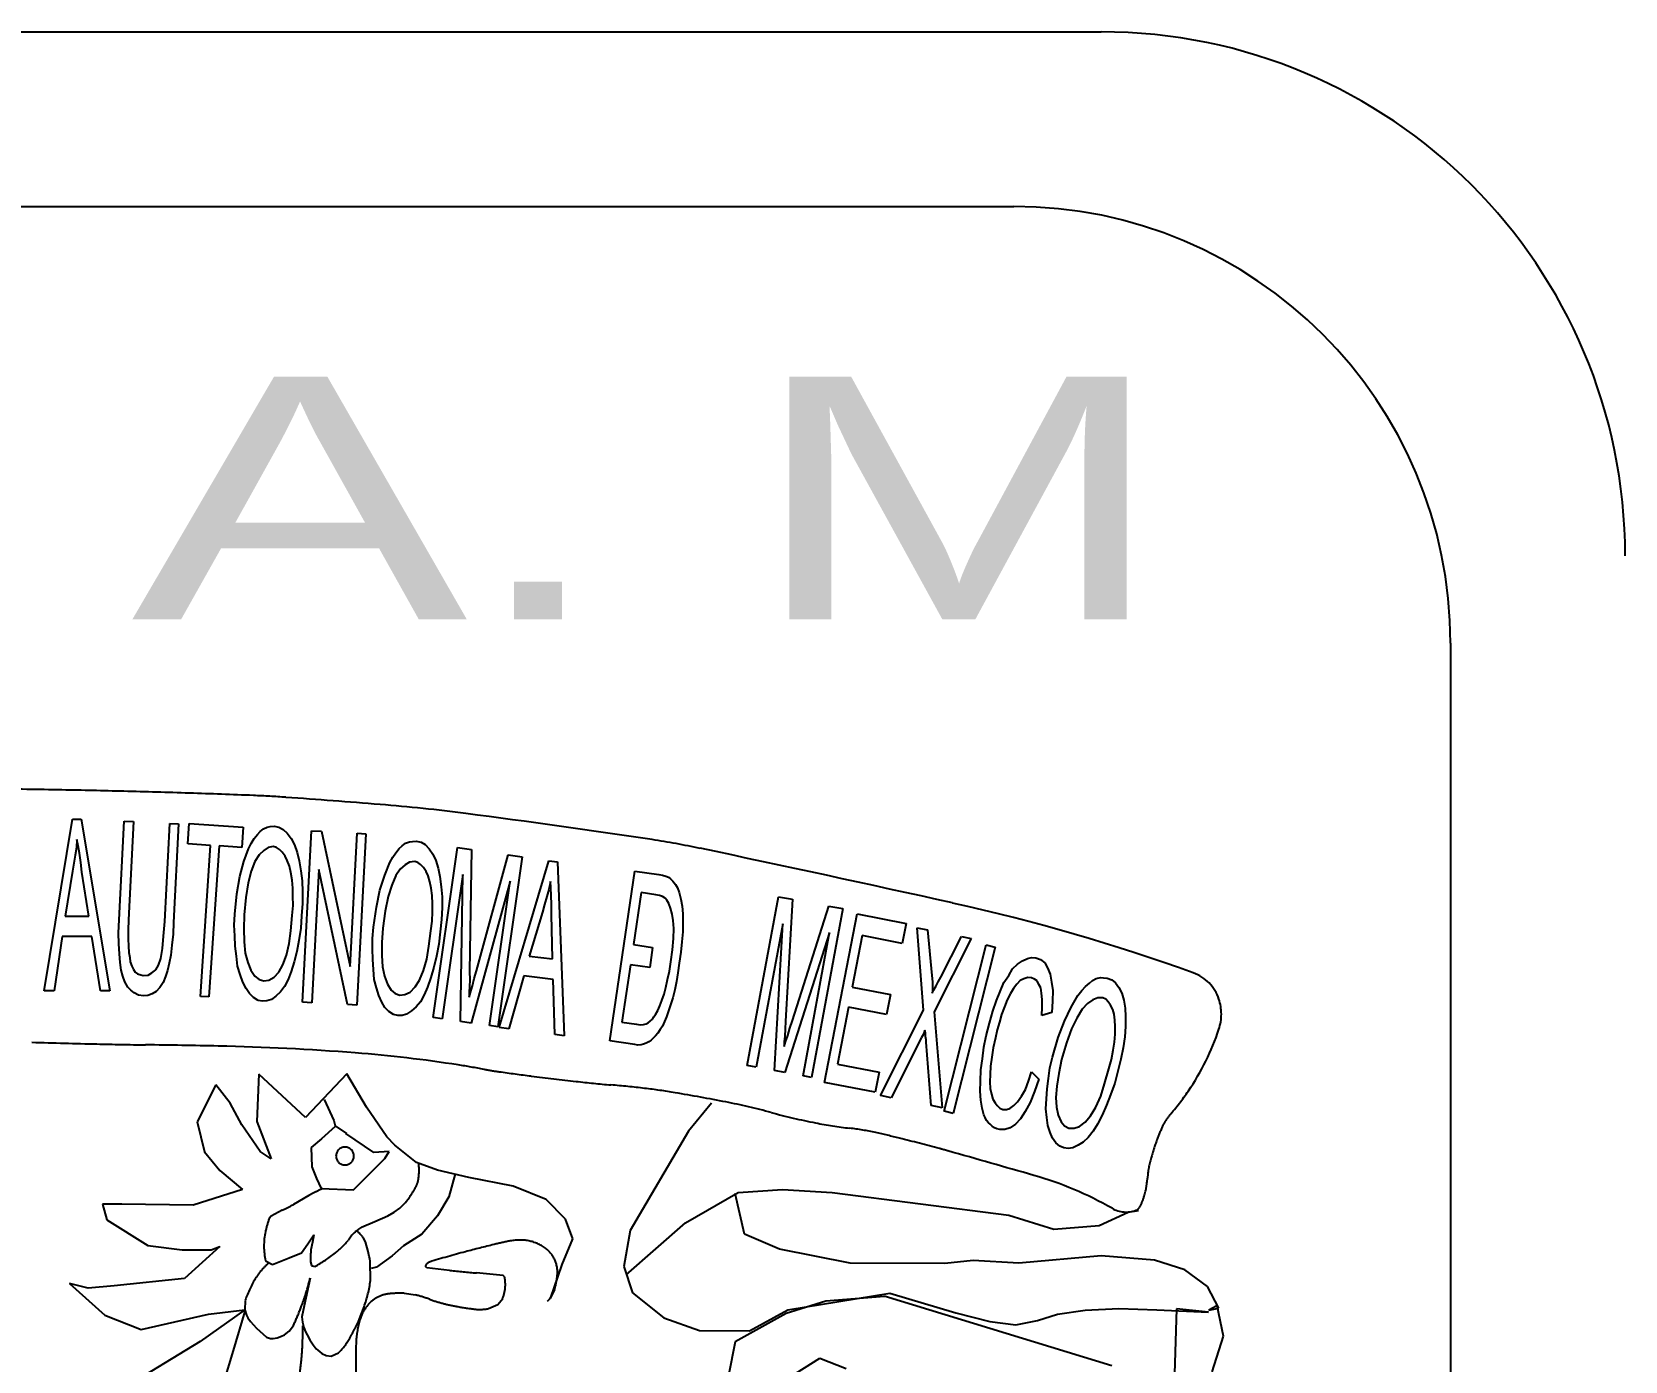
# Model space of a CAD drawing. Header units: millimetres. Extents: x -90 to 45, y 1085 to 1175.
# Drawn here: x 28.242 to 31.46, y 1157.523 to 1160.209 of the extents above; entities that cross this region are included whole.
import ezdxf
from ezdxf.enums import TextEntityAlignment as Align

# ---------------------------------------------------------------- set-up
doc = ezdxf.new("R2010")
doc.units = ezdxf.units.MM
doc.linetypes.add('ACAD_ISO04W100', pattern=[30, 24, -3, 0, -3])
doc.layers.add('CUADRO DE DATOS', color=254, linetype='Continuous')
doc.layers.add('Eje', color=30, linetype='ACAD_ISO04W100')
doc.styles.get("Standard").update_dxf_attribs({"font": 'STENCIL.TTF', "height": 0.1})

msp = doc.modelspace()

# ---------------------------------------------------------------- linework, layer by layer
at = {"layer": 'CUADRO DE DATOS'}
for p, q in [((25.7973, 1160.2088), (30.4015, 1160.2088)), ((25.9737, 1159.8559), (30.225, 1159.8559)), ((31.1071, 1158.9739), (31.1071, 1153.4709))]:
    msp.add_line(p, q, dxfattribs=at)
for centre, radius in [((30.4015, 1159.1503), 1.0585), ((30.225, 1158.9739), 0.8821)]:
    msp.add_arc(centre, radius, 0, 90, dxfattribs=at)
at = {"layer": 'Eje', "linetype": 'Continuous'}
for p, q in [((28.2667, 1158.271), (28.3241, 1158.6179)), ((28.3241, 1158.6179), (28.3416, 1158.6179)), ((28.3416, 1158.6179), (28.399, 1158.271)), ((28.4183, 1158.4145), (28.428, 1158.6139)), ((28.428, 1158.6139), (28.4467, 1158.613)), ((28.4467, 1158.613), (28.437, 1158.4148)), ((28.5106, 1158.4113), (28.5202, 1158.6094)), ((28.5202, 1158.6094), (28.5376, 1158.6086)), ((28.5376, 1158.6086), (28.528, 1158.4092)), ((28.5565, 1158.5682), (28.5592, 1158.6092)), ((28.5592, 1158.6092), (28.6688, 1158.6019)), ((28.6688, 1158.6019), (28.666, 1158.5608)), ((28.6973, 1158.5871), (28.7027, 1158.593)), ((28.7027, 1158.593), (28.7093, 1158.5988)), ((28.7093, 1158.5988), (28.717, 1158.602)), ((28.717, 1158.602), (28.7233, 1158.6029)), ((28.7233, 1158.6029), (28.7309, 1158.6036)), ((28.7309, 1158.6036), (28.7408, 1158.6017)), ((28.7408, 1158.6017), (28.7492, 1158.5974)), ((28.7492, 1158.5974), (28.7575, 1158.5894)), ((28.7575, 1158.5894), (28.7655, 1158.5788)), ((28.7883, 1158.2481), (28.8068, 1158.5945)), ((28.8068, 1158.5945), (28.8267, 1158.5935)), ((28.8267, 1158.5935), (28.8846, 1158.3205)), ((28.8846, 1158.3205), (28.899, 1158.5896)), ((28.9164, 1158.5887), (28.8979, 1158.2423)), ((28.899, 1158.5896), (28.9164, 1158.5887)), ((28.3316, 1158.5605), (28.3291, 1158.5455)), ((28.3328, 1158.5767), (28.3316, 1158.5605)), ((28.3353, 1158.5643), (28.3328, 1158.5767)), ((28.3378, 1158.5493), (28.3353, 1158.5643)), ((28.6025, 1158.5651), (28.5565, 1158.5682)), ((28.5821, 1158.26), (28.6025, 1158.5651)), ((28.62, 1158.5639), (28.5995, 1158.2589)), ((28.666, 1158.5608), (28.62, 1158.5639)), ((28.6699, 1158.5326), (28.6791, 1158.5582)), ((28.6791, 1158.5582), (28.6848, 1158.5691)), ((28.6848, 1158.5691), (28.6905, 1158.5788)), ((28.6905, 1158.5788), (28.6973, 1158.5871)), ((28.7193, 1158.5606), (28.7102, 1158.555)), ((28.7294, 1158.5625), (28.7193, 1158.5606)), ((28.7356, 1158.5608), (28.7294, 1158.5625)), ((28.7416, 1158.5567), (28.7356, 1158.5608)), ((28.7475, 1158.5513), (28.7416, 1158.5567)), ((28.7655, 1158.5788), (28.7722, 1158.5659)), ((28.7722, 1158.5659), (28.7774, 1158.5506)), ((28.9767, 1158.5503), (28.9839, 1158.5584)), ((28.9839, 1158.5584), (28.9895, 1158.564)), ((28.9895, 1158.564), (28.9964, 1158.5696)), ((28.9964, 1158.5696), (29.0042, 1158.5725)), ((29.0042, 1158.5725), (29.0105, 1158.5731)), ((29.0105, 1158.5731), (29.0181, 1158.5736)), ((29.0181, 1158.5736), (29.0279, 1158.5713)), ((29.0279, 1158.5713), (29.0362, 1158.5666)), ((29.0362, 1158.5666), (29.0441, 1158.5583)), ((29.0441, 1158.5583), (29.0517, 1158.5474)), ((29.0522, 1158.2171), (29.1013, 1158.5605)), ((29.1013, 1158.5605), (29.1297, 1158.5564)), ((29.1297, 1158.5564), (29.126, 1158.3099)), ((28.3266, 1158.5293), (28.3241, 1158.5131)), ((28.3291, 1158.5455), (28.3266, 1158.5293)), ((28.3403, 1158.5306), (28.3378, 1158.5493)), ((28.3428, 1158.5106), (28.3403, 1158.5306)), ((28.6617, 1158.5019), (28.6699, 1158.5326)), ((28.6924, 1158.5324), (28.6849, 1158.5128)), ((28.7008, 1158.5456), (28.6924, 1158.5324)), ((28.7102, 1158.555), (28.7008, 1158.5456)), ((28.7532, 1158.5434), (28.7475, 1158.5513)), ((28.7576, 1158.5343), (28.7532, 1158.5434)), ((28.7618, 1158.5228), (28.7576, 1158.5343)), ((28.7774, 1158.5506), (28.7813, 1158.534)), ((28.7813, 1158.534), (28.785, 1158.5138)), ((28.9544, 1158.505), (28.9646, 1158.5303)), ((28.9646, 1158.5303), (28.9707, 1158.5409)), ((28.9707, 1158.5409), (28.9767, 1158.5503)), ((28.9955, 1158.5258), (28.9857, 1158.5168)), ((29.0048, 1158.5311), (28.9955, 1158.5258)), ((29.015, 1158.5325), (29.0048, 1158.5311)), ((29.0211, 1158.5306), (29.015, 1158.5325)), ((29.0269, 1158.5262), (29.0211, 1158.5306)), ((29.0326, 1158.5206), (29.0269, 1158.5262)), ((29.0517, 1158.5474), (29.0579, 1158.5342)), ((29.0579, 1158.5342), (29.0625, 1158.5187)), ((29.1401, 1158.3117), (29.2038, 1158.5458)), ((29.2322, 1158.5418), (29.1831, 1158.1984)), ((29.1854, 1158.197), (29.2859, 1158.534)), ((29.2038, 1158.5458), (29.2322, 1158.5418)), ((29.2859, 1158.534), (29.3033, 1158.5318)), ((29.3033, 1158.5318), (29.3166, 1158.1804)), ((28.3241, 1158.5131), (28.3091, 1158.422)), ((28.3565, 1158.422), (28.3428, 1158.5106)), ((28.6557, 1158.4672), (28.6617, 1158.5019)), ((28.6849, 1158.5128), (28.6784, 1158.4895)), ((28.7648, 1158.5101), (28.7618, 1158.5228)), ((28.7675, 1158.4949), (28.7648, 1158.5101)), ((28.7689, 1158.4786), (28.7675, 1158.4949)), ((28.785, 1158.5138), (28.7874, 1158.4936)), ((28.7874, 1158.4936), (28.7885, 1158.471)), ((28.8214, 1158.5163), (28.807, 1158.2471)), ((28.8792, 1158.2433), (28.8214, 1158.5163)), ((28.9449, 1158.4747), (28.9544, 1158.505)), ((28.9769, 1158.5039), (28.9685, 1158.4847)), ((28.9857, 1158.5168), (28.9769, 1158.5039)), ((29.038, 1158.5125), (29.0326, 1158.5206)), ((29.042, 1158.5033), (29.038, 1158.5125)), ((29.0458, 1158.4916), (29.042, 1158.5033)), ((29.0482, 1158.4788), (29.0458, 1158.4916)), ((29.0625, 1158.5187), (29.0657, 1158.502)), ((29.0657, 1158.502), (29.0686, 1158.4816)), ((29.1124, 1158.506), (29.0707, 1158.2144)), ((29.1078, 1158.2091), (29.1124, 1158.506)), ((29.2075, 1158.4924), (29.1288, 1158.2061)), ((29.1659, 1158.2008), (29.2075, 1158.4924)), ((29.2894, 1158.492), (29.2861, 1158.4761)), ((29.2903, 1158.4793), (29.2894, 1158.492)), ((29.409, 1158.1699), (29.4598, 1158.5131)), ((29.4598, 1158.5131), (29.5079, 1158.506)), ((29.5079, 1158.506), (29.5153, 1158.5049)), ((29.5153, 1158.5049), (29.5225, 1158.5025)), ((29.5225, 1158.5025), (29.5273, 1158.5006)), ((29.5273, 1158.5006), (29.5319, 1158.4974)), ((29.5319, 1158.4974), (29.5362, 1158.4929)), ((29.5362, 1158.4929), (29.5415, 1158.4859)), ((28.6517, 1158.4262), (28.6557, 1158.4672)), ((28.6739, 1158.4598), (28.6704, 1158.425)), ((28.6784, 1158.4895), (28.6739, 1158.4598)), ((28.7691, 1158.4623), (28.7689, 1158.4786)), ((28.7692, 1158.4435), (28.7691, 1158.4623)), ((28.7885, 1158.471), (28.7882, 1158.4473)), ((28.9375, 1158.4403), (28.9449, 1158.4747)), ((28.9611, 1158.4617), (28.9555, 1158.4321)), ((28.9685, 1158.4847), (28.9611, 1158.4617)), ((29.0504, 1158.4635), (29.0482, 1158.4788)), ((29.0511, 1158.4471), (29.0504, 1158.4635)), ((29.0686, 1158.4816), (29.0702, 1158.4614)), ((29.0702, 1158.4614), (29.0703, 1158.4388)), ((29.2818, 1158.4615), (29.2773, 1158.4457)), ((29.2861, 1158.4761), (29.2818, 1158.4615)), ((29.2909, 1158.4641), (29.2903, 1158.4793)), ((29.291, 1158.4453), (29.2909, 1158.4641)), ((29.4722, 1158.4696), (29.4567, 1158.3647)), ((29.5019, 1158.4652), (29.4722, 1158.4696)), ((29.5093, 1158.4641), (29.5019, 1158.4652)), ((29.5153, 1158.462), (29.5093, 1158.4641)), ((29.5211, 1158.4586), (29.5153, 1158.462)), ((29.5415, 1158.4859), (29.5455, 1158.479)), ((29.5455, 1158.479), (29.5492, 1158.4696)), ((29.5492, 1158.4696), (29.5523, 1158.4565)), ((29.6866, 1158.1202), (29.7497, 1158.4614)), ((29.7497, 1158.4614), (29.778, 1158.4561)), ((28.7678, 1158.4236), (28.7692, 1158.4435)), ((28.7882, 1158.4473), (28.7865, 1158.4224)), ((28.9319, 1158.3995), (28.9375, 1158.4403)), ((28.9555, 1158.4321), (28.9505, 1158.3975)), ((29.05, 1158.4121), (29.0507, 1158.4308)), ((29.0507, 1158.4308), (29.0511, 1158.4471)), ((29.0703, 1158.4388), (29.0691, 1158.4151)), ((29.2728, 1158.43), (29.2465, 1158.3415)), ((29.2773, 1158.4457), (29.2728, 1158.43)), ((29.291, 1158.4251), (29.291, 1158.4453)), ((29.5242, 1158.4544), (29.5211, 1158.4586)), ((29.5283, 1158.4475), (29.5242, 1158.4544)), ((29.5319, 1158.4381), (29.5283, 1158.4475)), ((29.5352, 1158.4262), (29.5319, 1158.4381)), ((29.5523, 1158.4565), (29.5552, 1158.4422)), ((29.5552, 1158.4422), (29.5567, 1158.4268)), ((29.778, 1158.4561), (29.7641, 1158.21)), ((29.7783, 1158.2111), (29.8516, 1158.4425)), ((29.8798, 1158.4373), (29.8167, 1158.0962)), ((29.8516, 1158.4425), (29.8798, 1158.4373)), ((28.3091, 1158.422), (28.3565, 1158.422)), ((28.417, 1158.3883), (28.4183, 1158.4145)), ((28.437, 1158.4148), (28.436, 1158.3936)), ((28.5079, 1158.3814), (28.5106, 1158.4113)), ((28.528, 1158.4092), (28.5268, 1158.3855)), ((28.6503, 1158.4038), (28.6517, 1158.4262)), ((28.6514, 1158.3825), (28.6503, 1158.4038)), ((28.6517, 1158.4262), (28.6517, 1158.4262)), ((28.6704, 1158.425), (28.6698, 1158.3963)), ((28.6698, 1158.3963), (28.6705, 1158.37)), ((28.7646, 1158.3926), (28.7678, 1158.4236)), ((28.7849, 1158.3975), (28.7808, 1158.3728)), ((28.7865, 1158.4224), (28.7849, 1158.3975)), ((28.9296, 1158.3772), (28.9319, 1158.3995)), ((28.9319, 1158.3995), (28.9319, 1158.3995)), ((28.9505, 1158.3975), (28.9488, 1158.3688)), ((29.0479, 1158.3922), (29.05, 1158.4121)), ((29.0691, 1158.4151), (29.0665, 1158.3903)), ((29.2935, 1158.3355), (29.291, 1158.4251)), ((29.5371, 1158.4134), (29.5352, 1158.4262)), ((29.5384, 1158.3968), (29.5371, 1158.4134)), ((29.538, 1158.3766), (29.5384, 1158.3968)), ((29.5567, 1158.4092), (29.5564, 1158.3903)), ((29.5567, 1158.4268), (29.5567, 1158.4092)), ((29.7586, 1158.4064), (29.705, 1158.1168)), ((29.7418, 1158.11), (29.7586, 1158.4064)), ((29.8425, 1158.0862), (29.9085, 1158.4268)), ((29.9085, 1158.4268), (30.0077, 1158.4075)), ((30.0077, 1158.4075), (29.9999, 1158.3671)), ((30.03, 1158.3984), (30.0508, 1158.3943)), ((30.043, 1158.2318), (30.03, 1158.3984)), ((28.3029, 1158.3808), (28.2867, 1158.271)), ((28.3628, 1158.3808), (28.3029, 1158.3808)), ((28.3802, 1158.271), (28.3628, 1158.3808)), ((28.4172, 1158.3658), (28.417, 1158.3883)), ((28.4187, 1158.3458), (28.4172, 1158.3658)), ((28.436, 1158.3936), (28.4364, 1158.3761)), ((28.4364, 1158.3761), (28.4369, 1158.3611)), ((28.5054, 1158.3565), (28.5079, 1158.3814)), ((28.5245, 1158.3631), (28.5223, 1158.3432)), ((28.5268, 1158.3855), (28.5245, 1158.3631)), ((28.6525, 1158.3612), (28.6514, 1158.3825)), ((28.6705, 1158.37), (28.6728, 1158.3473)), ((28.7563, 1158.3431), (28.7616, 1158.3665)), ((28.7616, 1158.3665), (28.7646, 1158.3926)), ((28.7808, 1158.3728), (28.7768, 1158.3505)), ((28.9298, 1158.3558), (28.9296, 1158.3772)), ((28.9488, 1158.3688), (28.9485, 1158.3425)), ((29.0433, 1158.3613), (29.0479, 1158.3922)), ((29.0638, 1158.3655), (29.0587, 1158.3409)), ((29.0665, 1158.3903), (29.0638, 1158.3655)), ((29.4567, 1158.3647), (29.4956, 1158.3589)), ((29.5359, 1158.3542), (29.538, 1158.3766)), ((29.5547, 1158.3704), (29.5528, 1158.3492)), ((29.5564, 1158.3903), (29.5547, 1158.3704)), ((29.8531, 1158.3889), (29.7627, 1158.1062)), ((29.7995, 1158.0994), (29.8531, 1158.3889)), ((29.919, 1158.3828), (29.8988, 1158.2787)), ((29.9999, 1158.3671), (29.919, 1158.3828)), ((30.0508, 1158.3943), (30.0594, 1158.3023)), ((30.139, 1158.3769), (30.064, 1158.2289)), ((30.0778, 1158.2987), (30.1194, 1158.3808)), ((30.0846, 1158.0277), (30.1693, 1158.3641)), ((30.1194, 1158.3808), (30.139, 1158.3769)), ((30.1693, 1158.3641), (30.1874, 1158.3596)), ((28.4203, 1158.3282), (28.4187, 1158.3458)), ((28.4369, 1158.3611), (28.4376, 1158.3486)), ((28.4376, 1158.3486), (28.4396, 1158.3385)), ((28.4396, 1158.3385), (28.4404, 1158.3297)), ((28.4975, 1158.3232), (28.502, 1158.3367)), ((28.502, 1158.3367), (28.5054, 1158.3565)), ((28.5223, 1158.3432), (28.519, 1158.3271)), ((28.6549, 1158.341), (28.6525, 1158.3612)), ((28.6573, 1158.3208), (28.6549, 1158.341)), ((28.6728, 1158.3473), (28.6778, 1158.3282)), ((28.7488, 1158.3236), (28.7563, 1158.3431)), ((28.7768, 1158.3505), (28.7717, 1158.3296)), ((28.9301, 1158.3344), (28.9298, 1158.3558)), ((28.9317, 1158.3142), (28.9301, 1158.3344)), ((28.9485, 1158.3425), (28.9498, 1158.3198)), ((29.0331, 1158.3122), (29.0393, 1158.3354)), ((29.0393, 1158.3354), (29.0433, 1158.3613)), ((29.0587, 1158.3409), (29.0539, 1158.3188)), ((29.2465, 1158.3415), (29.2935, 1158.3355)), ((29.4956, 1158.3589), (29.4896, 1158.3182)), ((29.5322, 1158.3296), (29.5359, 1158.3542)), ((29.5528, 1158.3492), (29.5495, 1158.327)), ((30.1874, 1158.3596), (30.1028, 1158.0232)), ((30.2325, 1158.3252), (30.2429, 1158.3319)), ((30.2429, 1158.3319), (30.2527, 1158.3362)), ((30.2527, 1158.3362), (30.2608, 1158.3383)), ((30.2608, 1158.3383), (30.2696, 1158.3377)), ((30.2696, 1158.3377), (30.2791, 1158.3344)), ((30.2791, 1158.3344), (30.2878, 1158.3274)), ((28.4221, 1158.3131), (28.4203, 1158.3282)), ((28.4252, 1158.3005), (28.4221, 1158.3131)), ((28.4297, 1158.289), (28.4252, 1158.3005)), ((28.4404, 1158.3297), (28.4437, 1158.3208)), ((28.4437, 1158.3208), (28.4471, 1158.3144)), ((28.4471, 1158.3144), (28.4506, 1158.3092)), ((28.4506, 1158.3092), (28.4554, 1158.3052)), ((28.4554, 1158.3052), (28.4616, 1158.3037)), ((28.4616, 1158.3037), (28.4665, 1158.3022)), ((28.4665, 1158.3022), (28.4766, 1158.303)), ((28.4766, 1158.303), (28.4843, 1158.3076)), ((28.4843, 1158.3076), (28.4921, 1158.3135)), ((28.4921, 1158.3135), (28.4975, 1158.3232)), ((28.5114, 1158.3), (28.5071, 1158.2877)), ((28.5158, 1158.3123), (28.5114, 1158.3)), ((28.519, 1158.3271), (28.5158, 1158.3123)), ((28.6625, 1158.3042), (28.6573, 1158.3208)), ((28.6677, 1158.2889), (28.6625, 1158.3042)), ((28.6778, 1158.3282), (28.6843, 1158.3128)), ((28.6843, 1158.3128), (28.6923, 1158.301)), ((28.6923, 1158.301), (28.7006, 1158.2942)), ((28.7205, 1158.2929), (28.7309, 1158.2985)), ((28.7309, 1158.2985), (28.7403, 1158.3091)), ((28.7403, 1158.3091), (28.7488, 1158.3236)), ((28.7654, 1158.31), (28.7594, 1158.2941)), ((28.7717, 1158.3296), (28.7654, 1158.31)), ((28.9333, 1158.2939), (28.9317, 1158.3142)), ((28.9498, 1158.3198), (28.9541, 1158.3005)), ((28.9541, 1158.3005), (28.9599, 1158.2848)), ((29.0248, 1158.293), (29.0331, 1158.3122)), ((29.0539, 1158.3188), (29.0479, 1158.2981)), ((29.126, 1158.3099), (29.1261, 1158.2935)), ((29.1353, 1158.296), (29.1401, 1158.3117)), ((29.2351, 1158.3014), (29.2052, 1158.1945)), ((29.2945, 1158.2939), (29.2351, 1158.3014)), ((29.4507, 1158.324), (29.4335, 1158.2079)), ((29.4896, 1158.3182), (29.4507, 1158.324)), ((29.5257, 1158.2939), (29.5295, 1158.311)), ((29.5295, 1158.311), (29.5322, 1158.3296)), ((29.5466, 1158.3072), (29.5441, 1158.29)), ((29.5495, 1158.327), (29.5466, 1158.3072)), ((30.0594, 1158.3023), (30.0607, 1158.2894)), ((30.0722, 1158.2896), (30.0778, 1158.2987)), ((30.2053, 1158.2877), (30.2148, 1158.3022)), ((30.2148, 1158.3022), (30.2228, 1158.3158)), ((30.2228, 1158.3158), (30.2325, 1158.3252)), ((30.2878, 1158.3274), (30.2933, 1158.3173)), ((30.2933, 1158.3173), (30.2983, 1158.3048)), ((30.2983, 1158.3048), (30.3013, 1158.2888)), ((28.2867, 1158.271), (28.2667, 1158.271)), ((28.399, 1158.271), (28.3802, 1158.271)), ((28.4354, 1158.2787), (28.4297, 1158.289)), ((28.4414, 1158.2722), (28.4354, 1158.2787)), ((28.4486, 1158.2668), (28.4414, 1158.2722)), ((28.4571, 1158.2627), (28.4486, 1158.2668)), ((28.4925, 1158.2697), (28.4847, 1158.2651)), ((28.5004, 1158.2781), (28.4925, 1158.2697)), ((28.5071, 1158.2877), (28.5004, 1158.2781)), ((28.6744, 1158.2759), (28.6677, 1158.2889)), ((28.6812, 1158.2655), (28.6744, 1158.2759)), ((28.7006, 1158.2942), (28.7104, 1158.2911)), ((28.7104, 1158.2911), (28.7205, 1158.2929)), ((28.7439, 1158.2689), (28.7347, 1158.2607)), ((28.7522, 1158.2796), (28.7439, 1158.2689)), ((28.7594, 1158.2941), (28.7522, 1158.2796)), ((28.9378, 1158.2772), (28.9333, 1158.2939)), ((28.9424, 1158.2616), (28.9378, 1158.2772)), ((28.9599, 1158.2848), (28.9674, 1158.2728)), ((28.9674, 1158.2728), (28.9755, 1158.2656)), ((28.9953, 1158.2635), (29.0059, 1158.2687)), ((29.0059, 1158.2687), (29.0158, 1158.2789)), ((29.0158, 1158.2789), (29.0248, 1158.293)), ((29.0409, 1158.2788), (29.0342, 1158.2632)), ((29.0479, 1158.2981), (29.0409, 1158.2788)), ((29.1251, 1158.2684), (29.1249, 1158.2584)), ((29.1249, 1158.2584), (29.1276, 1158.2681)), ((29.1254, 1158.2797), (29.1251, 1158.2684)), ((29.1261, 1158.2935), (29.1254, 1158.2797)), ((29.1276, 1158.2681), (29.132, 1158.2813)), ((29.132, 1158.2813), (29.1353, 1158.296)), ((29.2981, 1158.1827), (29.2945, 1158.2939)), ((29.5189, 1158.2647), (29.5221, 1158.2781)), ((29.5221, 1158.2781), (29.5257, 1158.2939)), ((29.5403, 1158.2729), (29.5366, 1158.257)), ((29.5441, 1158.29), (29.5403, 1158.2729)), ((29.8988, 1158.2787), (29.976, 1158.2637)), ((30.06, 1158.2666), (30.0639, 1158.2735)), ((30.061, 1158.2715), (30.06, 1158.2666)), ((30.0607, 1158.2894), (30.0612, 1158.2791)), ((30.0612, 1158.2791), (30.061, 1158.2715)), ((30.0639, 1158.2735), (30.068, 1158.2815)), ((30.068, 1158.2815), (30.0722, 1158.2896)), ((30.1899, 1158.2514), (30.1977, 1158.2701)), ((30.1977, 1158.2701), (30.2053, 1158.2877)), ((30.2245, 1158.2759), (30.2185, 1158.2657)), ((30.2315, 1158.2846), (30.2245, 1158.2759)), ((30.2382, 1158.2921), (30.2315, 1158.2846)), ((30.2453, 1158.2957), (30.2382, 1158.2921)), ((30.2534, 1158.2978), (30.2453, 1158.2957)), ((30.261, 1158.2974), (30.2534, 1158.2978)), ((30.2668, 1158.2949), (30.261, 1158.2974)), ((30.2724, 1158.2912), (30.2668, 1158.2949)), ((30.276, 1158.284), (30.2724, 1158.2912)), ((30.2796, 1158.2769), (30.276, 1158.284)), ((30.2811, 1158.2663), (30.2796, 1158.2769)), ((30.2822, 1158.2533), (30.2811, 1158.2663)), ((30.3013, 1158.2888), (30.304, 1158.2716)), ((30.304, 1158.2716), (30.3032, 1158.2501)), ((30.3547, 1158.2619), (30.3623, 1158.2715)), ((30.3623, 1158.2715), (30.3696, 1158.28)), ((30.3696, 1158.28), (30.3778, 1158.2869)), ((30.3778, 1158.2869), (30.3842, 1158.2917)), ((30.3842, 1158.2917), (30.3918, 1158.2962)), ((30.3918, 1158.2962), (30.4, 1158.298)), ((30.4, 1158.298), (30.4063, 1158.2976)), ((30.4063, 1158.2976), (30.4139, 1158.297)), ((30.4139, 1158.297), (30.4233, 1158.2933)), ((30.4233, 1158.2933), (30.4308, 1158.2875)), ((30.4308, 1158.2875), (30.4374, 1158.2781)), ((30.4374, 1158.2781), (30.4434, 1158.2663)), ((30.4434, 1158.2663), (30.4476, 1158.2523)), ((28.467, 1158.261), (28.4571, 1158.2627)), ((28.4758, 1158.2618), (28.467, 1158.261)), ((28.4847, 1158.2651), (28.4758, 1158.2618)), ((28.5995, 1158.2589), (28.5821, 1158.26)), ((28.6894, 1158.2574), (28.6812, 1158.2655)), ((28.6991, 1158.2518), (28.6894, 1158.2574)), ((28.7077, 1158.25), (28.6991, 1158.2518)), ((28.7165, 1158.2507), (28.7077, 1158.25)), ((28.7255, 1158.2538), (28.7165, 1158.2507)), ((28.7347, 1158.2607), (28.7255, 1158.2538)), ((28.807, 1158.2471), (28.7883, 1158.2481)), ((28.8979, 1158.2423), (28.8792, 1158.2433)), ((28.9486, 1158.2484), (28.9424, 1158.2616)), ((28.955, 1158.2377), (28.9486, 1158.2484)), ((28.9628, 1158.2293), (28.955, 1158.2377)), ((28.9755, 1158.2656), (28.9851, 1158.2621)), ((28.9851, 1158.2621), (28.9953, 1158.2635)), ((29.0178, 1158.2386), (29.0082, 1158.2308)), ((29.0264, 1158.249), (29.0178, 1158.2386)), ((29.0342, 1158.2632), (29.0264, 1158.249)), ((29.5063, 1158.2312), (29.5103, 1158.2407)), ((29.5103, 1158.2407), (29.5144, 1158.2515)), ((29.5144, 1158.2515), (29.5189, 1158.2647)), ((29.532, 1158.2426), (29.5277, 1158.2306)), ((29.5366, 1158.257), (29.532, 1158.2426)), ((29.891, 1158.2382), (29.8687, 1158.1231)), ((29.9682, 1158.2233), (29.891, 1158.2382)), ((29.976, 1158.2637), (29.9682, 1158.2233)), ((30.1827, 1158.23), (30.1899, 1158.2514)), ((30.2064, 1158.2389), (30.2005, 1158.2236)), ((30.2119, 1158.2531), (30.2064, 1158.2389)), ((30.2185, 1158.2657), (30.2119, 1158.2531)), ((30.2818, 1158.2215), (30.2827, 1158.2379)), ((30.2827, 1158.2379), (30.2822, 1158.2533)), ((30.3032, 1158.2501), (30.3021, 1158.2274)), ((30.3272, 1158.2096), (30.341, 1158.2383)), ((30.341, 1158.2383), (30.3547, 1158.2619)), ((30.363, 1158.234), (30.3521, 1158.2162)), ((30.3737, 1158.2454), (30.363, 1158.234)), ((30.3846, 1158.253), (30.3737, 1158.2454)), ((30.3946, 1158.2568), (30.3846, 1158.253)), ((30.4049, 1158.2568), (30.3946, 1158.2568)), ((30.4107, 1158.254), (30.4049, 1158.2568)), ((30.4158, 1158.2489), (30.4107, 1158.254)), ((30.4206, 1158.2425), (30.4158, 1158.2489)), ((30.4248, 1158.2337), (30.4206, 1158.2425)), ((30.4476, 1158.2523), (30.4499, 1158.2363)), ((30.4499, 1158.2363), (30.4507, 1158.2193)), ((28.9723, 1158.2233), (28.9628, 1158.2293)), ((28.9808, 1158.2212), (28.9723, 1158.2233)), ((28.9896, 1158.2215), (28.9808, 1158.2212)), ((28.9987, 1158.2243), (28.9896, 1158.2215)), ((29.0082, 1158.2308), (28.9987, 1158.2243)), ((29.0707, 1158.2144), (29.0522, 1158.2171)), ((29.1288, 1158.2061), (29.1078, 1158.2091)), ((29.4335, 1158.2079), (29.4631, 1158.2035)), ((29.4631, 1158.2035), (29.4706, 1158.2025)), ((29.4706, 1158.2025), (29.4769, 1158.2028)), ((29.4769, 1158.2028), (29.4822, 1158.2045)), ((29.4822, 1158.2045), (29.4863, 1158.2064)), ((29.4863, 1158.2064), (29.4905, 1158.2096)), ((29.4905, 1158.2096), (29.495, 1158.214)), ((29.495, 1158.214), (29.4982, 1158.2185)), ((29.4982, 1158.2185), (29.5014, 1158.2231)), ((29.5014, 1158.2231), (29.5063, 1158.2312)), ((29.5195, 1158.2091), (29.5155, 1158.1996)), ((29.5234, 1158.2186), (29.5195, 1158.2091)), ((29.5277, 1158.2306), (29.5234, 1158.2186)), ((29.7641, 1158.21), (29.7636, 1158.1936)), ((29.7729, 1158.1956), (29.7783, 1158.2111)), ((29.9556, 1158.0595), (30.043, 1158.2318)), ((30.064, 1158.2289), (30.0804, 1158.0349)), ((30.1696, 1158.1805), (30.1763, 1158.2058)), ((30.1763, 1158.2058), (30.1827, 1158.23)), ((30.1959, 1158.208), (30.1913, 1158.1924)), ((30.2005, 1158.2236), (30.1959, 1158.208)), ((30.3021, 1158.2274), (30.2818, 1158.2215)), ((30.3149, 1158.1767), (30.3272, 1158.2096)), ((30.3521, 1158.2162), (30.3414, 1158.1944)), ((30.4275, 1158.224), (30.4248, 1158.2337)), ((30.4295, 1158.2119), (30.4275, 1158.224)), ((30.4301, 1158.1989), (30.4295, 1158.2119)), ((30.4507, 1158.2193), (30.4506, 1158.1988)), ((29.1831, 1158.1984), (29.1659, 1158.2008)), ((29.2052, 1158.1945), (29.1854, 1158.197)), ((29.3166, 1158.1804), (29.2981, 1158.1827)), ((29.4596, 1158.1624), (29.409, 1158.1699)), ((29.4925, 1158.1715), (29.4882, 1158.1683)), ((29.4969, 1158.1758), (29.4925, 1158.1715)), ((29.5013, 1158.1802), (29.4969, 1158.1758)), ((29.5059, 1158.1859), (29.5013, 1158.1802)), ((29.5107, 1158.1927), (29.5059, 1158.1859)), ((29.5155, 1158.1996), (29.5107, 1158.1927)), ((29.7624, 1158.1798), (29.7616, 1158.1686)), ((29.7636, 1158.1936), (29.7624, 1158.1798)), ((29.764, 1158.1681), (29.769, 1158.1812)), ((29.769, 1158.1812), (29.7729, 1158.1956)), ((30.0363, 1158.1721), (30.0343, 1158.1686)), ((30.0385, 1158.1767), (30.0363, 1158.1721)), ((30.0424, 1158.1836), (30.0385, 1158.1767)), ((30.0453, 1158.1919), (30.0424, 1158.1836)), ((30.0465, 1158.1853), (30.0453, 1158.1919)), ((30.0465, 1158.1789), (30.0465, 1158.1853)), ((30.0478, 1158.1723), (30.0465, 1158.1789)), ((30.048, 1158.1672), (30.0478, 1158.1723)), ((30.1646, 1158.1573), (30.1696, 1158.1805)), ((30.1879, 1158.1765), (30.1835, 1158.1558)), ((30.1913, 1158.1924), (30.1879, 1158.1765)), ((30.3036, 1158.1371), (30.3149, 1158.1767)), ((30.3414, 1158.1944), (30.3315, 1158.166)), ((30.4284, 1158.1671), (30.43, 1158.1834)), ((30.43, 1158.1834), (30.4301, 1158.1989)), ((30.4493, 1158.1785), (30.4462, 1158.1561)), ((30.4506, 1158.1988), (30.4493, 1158.1785)), ((29.4658, 1158.1615), (29.4596, 1158.1624)), ((29.4721, 1158.1619), (29.4658, 1158.1615)), ((29.4774, 1158.1636), (29.4721, 1158.1619)), ((29.4827, 1158.1653), (29.4774, 1158.1636)), ((29.4882, 1158.1683), (29.4827, 1158.1653)), ((29.7616, 1158.1686), (29.761, 1158.1585)), ((29.761, 1158.1585), (29.764, 1158.1681)), ((30.0343, 1158.1686), (29.9776, 1158.0552)), ((30.0584, 1158.0392), (30.048, 1158.1672)), ((30.1621, 1158.1336), (30.1646, 1158.1573)), ((30.1835, 1158.1558), (30.1808, 1158.1372)), ((30.3315, 1158.166), (30.3217, 1158.1325)), ((30.4222, 1158.1326), (30.4256, 1158.1511)), ((30.4256, 1158.1511), (30.4284, 1158.1671)), ((30.4462, 1158.1561), (30.4415, 1158.1328)), ((29.705, 1158.1168), (29.6866, 1158.1202)), ((29.7627, 1158.1062), (29.7418, 1158.11)), ((29.8687, 1158.1231), (29.9532, 1158.1067)), ((29.9532, 1158.1067), (29.9454, 1158.0663)), ((30.1576, 1158.0886), (30.1586, 1158.1113)), ((30.1586, 1158.1113), (30.1621, 1158.1336)), ((30.1781, 1158.1187), (30.1771, 1158.1023)), ((30.1808, 1158.1372), (30.1781, 1158.1187)), ((30.2545, 1158.0883), (30.2611, 1158.1073)), ((30.2611, 1158.1073), (30.2758, 1158.0926)), ((30.2952, 1158.0942), (30.298, 1158.1154)), ((30.298, 1158.1154), (30.3036, 1158.1371)), ((30.3036, 1158.1371), (30.3036, 1158.1371)), ((30.3217, 1158.1325), (30.3158, 1158.1044)), ((30.4083, 1158.0834), (30.4172, 1158.1133)), ((30.4172, 1158.1133), (30.4222, 1158.1326)), ((30.4354, 1158.1086), (30.4292, 1158.0845)), ((30.4415, 1158.1328), (30.4354, 1158.1086)), ((29.8167, 1158.0962), (29.7995, 1158.0994)), ((29.9454, 1158.0663), (29.8425, 1158.0862)), ((30.1571, 1158.0683), (30.1576, 1158.0886)), ((30.1771, 1158.1023), (30.1764, 1158.0871)), ((30.1764, 1158.0871), (30.1775, 1158.0741)), ((30.1775, 1158.0741), (30.18, 1158.0621)), ((30.2484, 1158.0717), (30.2545, 1158.0883)), ((30.2758, 1158.0926), (30.2667, 1158.0678)), ((30.2924, 1158.073), (30.2952, 1158.0942)), ((30.3117, 1158.0784), (30.3098, 1158.0557)), ((30.3158, 1158.1044), (30.3117, 1158.0784)), ((30.4006, 1158.0583), (30.4083, 1158.0834)), ((30.4292, 1158.0845), (30.4206, 1158.0609)), ((29.9776, 1158.0552), (29.9556, 1158.0595)), ((30.1583, 1158.0502), (30.1571, 1158.0683)), ((30.1613, 1158.0342), (30.1583, 1158.0502)), ((30.18, 1158.0621), (30.183, 1158.0525)), ((30.183, 1158.0525), (30.1878, 1158.0451)), ((30.1878, 1158.0451), (30.1917, 1158.0392)), ((30.225, 1158.0397), (30.2329, 1158.047)), ((30.2329, 1158.047), (30.2404, 1158.0581)), ((30.2404, 1158.0581), (30.2484, 1158.0717)), ((30.2581, 1158.0454), (30.2478, 1158.0272)), ((30.2667, 1158.0678), (30.2581, 1158.0454)), ((30.2897, 1158.0325), (30.291, 1158.0527)), ((30.291, 1158.0527), (30.2924, 1158.073)), ((30.3098, 1158.0557), (30.3112, 1158.036)), ((30.3911, 1158.0362), (30.4006, 1158.0583)), ((30.4206, 1158.0609), (30.4126, 1158.0398)), ((30.0804, 1158.0349), (30.0584, 1158.0392)), ((30.1028, 1158.0232), (30.0846, 1158.0277)), ((30.1647, 1158.0207), (30.1613, 1158.0342)), ((30.1674, 1158.015), (30.1647, 1158.0207)), ((30.17, 1158.0094), (30.1674, 1158.015)), ((30.1741, 1158.0047), (30.17, 1158.0094)), ((30.1917, 1158.0392), (30.197, 1158.0342)), ((30.197, 1158.0342), (30.2028, 1158.0317)), ((30.2028, 1158.0317), (30.2104, 1158.0314)), ((30.2104, 1158.0314), (30.2173, 1158.0337)), ((30.2173, 1158.0337), (30.225, 1158.0397)), ((30.2383, 1158.0126), (30.2284, 1158.002)), ((30.2478, 1158.0272), (30.2383, 1158.0126)), ((30.2918, 1158.0152), (30.2897, 1158.0325)), ((30.2941, 1157.9992), (30.2918, 1158.0152)), ((30.3112, 1158.036), (30.3148, 1158.0196)), ((30.3148, 1158.0196), (30.3205, 1158.0066)), ((30.3692, 1158.0058), (30.3802, 1158.0184)), ((30.3802, 1158.0184), (30.3911, 1158.0362)), ((30.4038, 1158.0201), (30.394, 1158.002)), ((30.4126, 1158.0398), (30.4038, 1158.0201)), ((30.1772, 1158.0015), (30.1741, 1158.0047)), ((30.1816, 1157.998), (30.1772, 1158.0015)), ((30.1859, 1157.9945), (30.1816, 1157.998)), ((30.1905, 1157.9922), (30.1859, 1157.9945)), ((30.1966, 1157.9909), (30.1905, 1157.9922)), ((30.2069, 1157.9913), (30.1966, 1157.9909)), ((30.2177, 1157.9941), (30.2069, 1157.9913)), ((30.2284, 1158.002), (30.2177, 1157.9941)), ((30.2983, 1157.9852), (30.2941, 1157.9992)), ((30.3031, 1157.9737), (30.2983, 1157.9852)), ((30.3205, 1158.0066), (30.3274, 1157.9984)), ((30.3274, 1157.9984), (30.3365, 1157.9935)), ((30.3365, 1157.9935), (30.3467, 1157.9935)), ((30.3467, 1157.9935), (30.358, 1157.997)), ((30.358, 1157.997), (30.3692, 1158.0058)), ((30.3852, 1157.9875), (30.3754, 1157.9746)), ((30.394, 1158.002), (30.3852, 1157.9875)), ((30.3097, 1157.9643), (30.3031, 1157.9737)), ((30.3181, 1157.957), (30.3097, 1157.9643)), ((30.3263, 1157.9536), (30.3181, 1157.957)), ((30.3351, 1157.9527), (30.3263, 1157.9536)), ((30.3444, 1157.9541), (30.3351, 1157.9527)), ((30.3548, 1157.9592), (30.3444, 1157.9541)), ((30.3654, 1157.9655), (30.3548, 1157.9592)), ((30.3754, 1157.9746), (30.3654, 1157.9655))]:
    msp.add_line(p, q, dxfattribs=at)
at = {"layer": 'Eje'}
for p, q in [((28.6131, 1158.0811), (28.5754, 1158.0065)), ((28.642, 1158.0445), (28.6131, 1158.0811)), ((28.7001, 1158.103), (28.6962, 1158.0068)), ((28.7947, 1158.0155), (28.7001, 1158.103)), ((28.878, 1158.1034), (28.7947, 1158.0155)), ((28.9178, 1158.0362), (28.878, 1158.1034)), ((28.6656, 1158.0001), (28.642, 1158.0445)), ((28.8324, 1158.0517), (28.8517, 1158.0091)), ((29.6147, 1158.0442), (29.568, 1157.9876)), ((28.8517, 1158.0091), (28.8542, 1157.9983)), ((28.9588, 1157.9762), (28.9178, 1158.0362)), ((28.5754, 1158.0065), (28.5906, 1157.9459)), ((28.7029, 1157.9468), (28.6656, 1158.0001)), ((28.6962, 1158.0068), (28.7252, 1157.9318)), ((28.8542, 1157.997), (28.8266, 1157.9724)), ((28.8542, 1157.9983), (28.877, 1157.9828)), ((28.9324, 1157.9444), (28.8758, 1157.9827)), ((29.568, 1157.9876), (29.4499, 1157.7866)), ((28.5906, 1157.9459), (28.6213, 1157.9081)), ((28.7252, 1157.9318), (28.7029, 1157.9468)), ((28.8266, 1157.9724), (28.8056, 1157.9543)), ((28.8056, 1157.9543), (28.8069, 1157.9153)), ((28.9636, 1157.9463), (28.9324, 1157.9444)), ((28.9546, 1157.9325), (28.9636, 1157.9463)), ((28.975, 1157.9593), (28.9588, 1157.9762)), ((29.0184, 1157.924), (28.975, 1157.9593)), ((28.8069, 1157.9153), (28.8166, 1157.8919)), ((28.8917, 1157.8693), (28.9546, 1157.9325)), ((29.0611, 1157.9091), (29.0184, 1157.924)), ((28.6213, 1157.9081), (28.6671, 1157.8698)), ((28.8166, 1157.8919), (28.8262, 1157.8715)), ((29.1242, 1157.8942), (29.0611, 1157.9091)), ((29.0965, 1157.9016), (29.084, 1157.8547)), ((29.2138, 1157.8764), (29.1242, 1157.8942)), ((28.6671, 1157.8698), (28.5674, 1157.8383)), ((28.8011, 1157.8576), (28.7699, 1157.8395)), ((28.8102, 1157.8625), (28.8011, 1157.8576)), ((28.8262, 1157.8715), (28.8917, 1157.8693)), ((29.084, 1157.8547), (29.0613, 1157.8162)), ((29.2805, 1157.8495), (29.2138, 1157.8764)), ((29.3197, 1157.81), (29.2805, 1157.8495)), ((29.5618, 1157.8021), (29.6686, 1157.864)), ((29.6814, 1157.7798), (29.6626, 1157.8616)), ((29.6686, 1157.864), (29.7576, 1157.8696)), ((29.7576, 1157.8696), (29.858, 1157.8637)), ((29.858, 1157.8637), (30.2152, 1157.8176)), ((28.4232, 1157.8398), (28.3847, 1157.8403)), ((28.3847, 1157.8403), (28.3932, 1157.8085)), ((28.5674, 1157.8383), (28.4232, 1157.8398)), ((28.7249, 1157.816), (28.7212, 1157.8114)), ((28.7474, 1157.8277), (28.7249, 1157.816)), ((28.9342, 1157.8051), (28.9609, 1157.8166)), ((28.9609, 1157.8166), (28.9733, 1157.8242)), ((28.9733, 1157.8242), (28.9849, 1157.8322)), ((28.9849, 1157.8322), (28.9964, 1157.8434)), ((29.0613, 1157.8162), (29.0295, 1157.7795)), ((30.2152, 1157.8176), (30.306, 1157.7895)), ((30.3974, 1157.7969), (30.4562, 1157.824)), ((30.4562, 1157.824), (30.4772, 1157.8272)), ((28.3932, 1157.8085), (28.4757, 1157.7564)), ((28.9075, 1157.7936), (28.9342, 1157.8051)), ((29.3342, 1157.7703), (29.3197, 1157.81)), ((29.4499, 1157.7866), (29.4374, 1157.7144)), ((29.4421, 1157.6971), (29.5618, 1157.8021)), ((30.306, 1157.7895), (30.3974, 1157.7969)), ((28.4757, 1157.7564), (28.5454, 1157.7475)), ((28.6217, 1157.7549), (28.5497, 1157.6899)), ((28.6042, 1157.7477), (28.6217, 1157.7549)), ((28.7863, 1157.7416), (28.7989, 1157.76)), ((28.7989, 1157.76), (28.8115, 1157.7783)), ((28.8085, 1157.763), (28.8055, 1157.7477)), ((28.8115, 1157.7783), (28.8085, 1157.763)), ((28.9154, 1157.7642), (28.9109, 1157.7728)), ((28.921, 1157.7444), (28.9154, 1157.7642)), ((28.9923, 1157.756), (28.9696, 1157.7355)), ((29.0295, 1157.7795), (28.9923, 1157.756)), ((29.3127, 1157.718), (29.3342, 1157.7703)), ((29.7518, 1157.7493), (29.6814, 1157.7798)), ((28.5454, 1157.7475), (28.6042, 1157.7477)), ((28.7137, 1157.7257), (28.7281, 1157.7181)), ((28.7281, 1157.7181), (28.7611, 1157.7314)), ((28.7611, 1157.7314), (28.7863, 1157.7416)), ((28.8045, 1157.7234), (28.8068, 1157.7159)), ((28.9233, 1157.7342), (28.921, 1157.7444)), ((28.9241, 1157.73), (28.9233, 1157.7342)), ((28.9251, 1157.724), (28.9241, 1157.73)), ((28.9257, 1157.686), (28.9251, 1157.724)), ((28.9696, 1157.7355), (28.9378, 1157.7126)), ((29.037, 1157.7144), (29.0393, 1157.7198)), ((29.0393, 1157.7198), (29.0452, 1157.7233)), ((29.8943, 1157.7207), (29.7518, 1157.7493)), ((30.0855, 1157.7205), (29.8943, 1157.7207)), ((30.1432, 1157.726), (30.0855, 1157.7205)), ((30.2352, 1157.7208), (30.1432, 1157.726)), ((30.4017, 1157.7356), (30.2352, 1157.7208)), ((30.5093, 1157.7268), (30.4017, 1157.7356)), ((30.5707, 1157.7076), (30.5093, 1157.7268)), ((28.5497, 1157.6899), (28.408, 1157.6751)), ((28.8039, 1157.6906), (28.7914, 1157.635)), ((28.8068, 1157.7159), (28.8132, 1157.7141)), ((28.9378, 1157.7126), (28.9268, 1157.7101)), ((29.0393, 1157.7114), (29.037, 1157.7144)), ((29.0856, 1157.7061), (29.0393, 1157.7114)), ((29.1938, 1157.6961), (29.1397, 1157.7011)), ((29.1966, 1157.693), (29.1938, 1157.6961)), ((29.2894, 1157.6495), (29.3127, 1157.718)), ((29.4374, 1157.7144), (29.455, 1157.6609)), ((30.6164, 1157.6735), (30.5707, 1157.7076)), ((28.3551, 1157.6702), (28.3178, 1157.6797)), ((28.3178, 1157.6797), (28.3889, 1157.6156)), ((28.408, 1157.6751), (28.3551, 1157.6702)), ((28.9936, 1157.66), (29.0166, 1157.6567)), ((29.2975, 1157.6678), (29.29, 1157.6519)), ((29.455, 1157.6609), (29.5182, 1157.6106)), ((29.7689, 1157.6265), (29.9749, 1157.66)), ((29.9749, 1157.66), (30.1079, 1157.6208)), ((30.6394, 1157.6302), (30.6164, 1157.6735)), ((28.6719, 1157.6266), (28.5818, 1157.5626)), ((28.5985, 1157.6179), (28.6719, 1157.6266)), ((28.6719, 1157.6236), (28.648, 1157.5445)), ((28.6727, 1157.6458), (28.6719, 1157.6266)), ((28.6719, 1157.6266), (28.6753, 1157.6157)), ((28.7914, 1157.635), (28.7873, 1157.6125)), ((28.9058, 1157.6138), (28.9127, 1157.6326)), ((29.1642, 1157.629), (29.1831, 1157.6372)), ((29.1831, 1157.6372), (29.1927, 1157.6495)), ((29.2872, 1157.6483), (29.2828, 1157.6435)), ((29.29, 1157.6519), (29.2872, 1157.6483)), ((29.6915, 1157.5843), (29.7689, 1157.6265)), ((29.8457, 1157.6441), (29.7653, 1157.6193)), ((29.9641, 1157.6534), (29.8457, 1157.6441)), ((30.4234, 1157.5133), (29.9635, 1157.654)), ((29.9635, 1157.654), (29.9641, 1157.6534)), ((30.3136, 1157.6176), (30.3694, 1157.6261)), ((30.3694, 1157.6261), (30.4374, 1157.6292)), ((30.4374, 1157.6292), (30.5143, 1157.6264)), ((30.5143, 1157.6264), (30.6187, 1157.6218)), ((30.5535, 1157.6284), (30.5495, 1157.4972)), ((30.6187, 1157.6218), (30.5535, 1157.6284)), ((30.6336, 1157.6337), (30.6189, 1157.626)), ((30.6189, 1157.626), (30.6394, 1157.6302)), ((30.636, 1157.635), (30.6336, 1157.6337)), ((30.649, 1157.5736), (30.636, 1157.635)), ((28.3889, 1157.6156), (28.4622, 1157.5869)), ((28.4622, 1157.5869), (28.5985, 1157.6179)), ((28.6753, 1157.6157), (28.6779, 1157.6104)), ((28.6779, 1157.6104), (28.6834, 1157.6029)), ((28.6834, 1157.6029), (28.6954, 1157.5894)), ((28.7616, 1157.5835), (28.7699, 1157.595)), ((28.7699, 1157.595), (28.773, 1157.6016)), ((28.7873, 1157.6125), (28.7884, 1157.602)), ((28.7884, 1157.602), (28.7912, 1157.5907)), ((28.7912, 1157.5907), (28.7945, 1157.5819)), ((28.8975, 1157.5949), (28.9014, 1157.6032)), ((28.9014, 1157.6032), (28.9058, 1157.6138)), ((29.5182, 1157.6106), (29.5904, 1157.5849)), ((29.7653, 1157.6193), (29.6621, 1157.562)), ((30.1079, 1157.6208), (30.1765, 1157.6029)), ((30.1765, 1157.6029), (30.2294, 1157.5964)), ((30.2294, 1157.5964), (30.2733, 1157.6049)), ((30.2733, 1157.6049), (30.3136, 1157.6176)), ((28.5818, 1157.5626), (28.4246, 1157.4673)), ((28.6954, 1157.5894), (28.7156, 1157.5715)), ((28.7156, 1157.5715), (28.7237, 1157.5685)), ((28.7237, 1157.5685), (28.7293, 1157.5686)), ((28.7293, 1157.5686), (28.7375, 1157.5703)), ((28.7375, 1157.5703), (28.7461, 1157.5732)), ((28.7461, 1157.5732), (28.7523, 1157.5762)), ((28.7523, 1157.5762), (28.7616, 1157.5835)), ((28.7945, 1157.5819), (28.7975, 1157.5758)), ((28.7975, 1157.5758), (28.803, 1157.5663)), ((28.803, 1157.5663), (28.8098, 1157.5558)), ((29.5904, 1157.5849), (29.6915, 1157.5843)), ((29.6621, 1157.562), (29.649, 1157.4941)), ((30.6261, 1157.5016), (30.649, 1157.5736)), ((28.648, 1157.5445), (28.629, 1157.4799)), ((28.8098, 1157.5558), (28.8162, 1157.5477)), ((28.8162, 1157.5477), (28.8192, 1157.5448)), ((28.8192, 1157.5448), (28.8277, 1157.5387)), ((28.8277, 1157.5387), (28.8364, 1157.5346)), ((28.8364, 1157.5346), (28.8463, 1157.5333)), ((28.8463, 1157.5333), (28.8609, 1157.5395)), ((29.7716, 1157.4902), (29.8334, 1157.5288)), ((29.8334, 1157.5288), (29.8863, 1157.5078))]:
    msp.add_line(p, q, dxfattribs=at)
for centre, radius, start, end in [((27.8562, 1134.293), 24.3881, 88.9522, 89.28536), ((27.9547, 1139.678), 19.0022, 88.57478, 88.9522), ((27.9899, 1141.0914), 17.5884, 88.14304, 88.57478), ((28.0137, 1141.8245), 16.8549, 87.702, 88.14304), ((28.604, 1156.5349), 2.1326, 85.9416, 87.702), ((27.4767, 1140.647), 18.0604, 85.33671, 85.94161), ((28.6448, 1154.967), 3.6929, 82.6338, 85.3367), ((26.8642, 1141.1938), 17.5807, 81.39512, 82.6338), ((29.2392, 1156.8887), 1.7071, 78.0846, 81.3951), ((19.7309, 1111.8285), 47.7597, 77.45883, 78.08463), ((29.237, 1154.5623), 3.9813, 70.1682, 77.4588), ((30.5589, 1158.2277), 0.0848, 18.5255, 70.1682), ((30.5479, 1158.224), 0.0964, 341.656, 18.5255), ((30.1635, 1158.3514), 0.5014, 325.7131, 341.656), ((29.2181, 1194.5386), 36.3846, 268.46235, 268.66924), ((28.6173, 1168.6781), 10.5172, 268.66924, 269.20455), ((28.1442, 1134.6034), 23.5609, 88.8469, 89.20455), ((28.5228, 1153.4133), 4.7471, 85.5028, 88.8469), ((28.6824, 1155.4426), 2.7116, 81.0776, 85.5028), ((28.7556, 1155.9085), 2.24, 79.7182, 81.0776), ((29.2859, 1158.8322), 0.7314, 259.7182, 262.0973), ((29.8695, 1163.036), 4.9755, 262.0973, 262.8523), ((30.4534, 1167.6928), 9.6689, 262.85234, 263.39396), ((29.6415, 1160.6822), 2.6114, 263.394, 264.9466), ((29.1974, 1155.6603), 2.4302, 83.3371, 84.9466), ((29.3314, 1156.8069), 1.2758, 80.5491, 83.3371), ((28.9484, 1154.506), 3.6082, 78.8913, 80.5491), ((29.3933, 1156.7719), 1.2991, 74.7492, 78.8913), ((30.1448, 1158.3642), 0.524, 318.9097, 325.7131), ((30.0632, 1159.2292), 1.2478, 254.7492, 258.9756), ((30.6089, 1157.9595), 0.0917, 138.9097, 155.2164), ((30.0024, 1158.9168), 0.9296, 258.9756, 263.2952), ((29.8318, 1157.4657), 0.5315, 77.5812, 83.2952), ((29.5714, 1156.283), 1.7425, 75.9513, 77.5812), ((30.8495, 1157.8484), 0.3567, 155.2164, 160.0874), ((28.8741, 1157.9374), 0.0181, 0, 180), ((28.8046, 1153.219), 4.901, 74.9795, 75.9513), ((29.7763, 1156.8402), 1.1517, 74.0965, 74.9795), ((-2.5562, 1043.3625), 119.1457, 74.009648, 74.09646), ((31.0465, 1157.777), 0.5662, 160.0874, 163.9532), ((28.8741, 1157.9374), 0.0181, 180, 0), ((28.9041, 1157.9085), 0.1198, 351.7763, 6.3019), ((30.6921, 1157.879), 0.1975, 163.9532, 175.999), ((28.9713, 1157.8988), 0.0519, 329.6273, 351.7763), ((30.0666, 1157.2043), 0.7219, 60.3737, 74.0096), ((30.3187, 1157.9051), 0.1768, 343.2642, 355.999), ((29.104, 1157.2659), 0.665, 114.4005, 116.2196), ((28.7779, 1158.0122), 0.2761, 322.3286, 329.6273), ((30.4023, 1157.8799), 0.0895, 328.5787, 343.2642), ((28.6146, 1158.1089), 0.311, 295.2791, 299.9583), ((30.4521, 1157.8821), 0.0579, 240.3737, 289.9573), ((30.4673, 1157.8403), 0.0134, 289.9573, 328.5787), ((28.8503, 1157.7556), 0.1398, 167.9849, 192.3448), ((28.9103, 1157.7428), 0.2012, 160.0728, 167.9849), ((28.9452, 1157.7289), 0.0748, 120.1897, 148.7818), ((28.8354, 1157.7133), 0.0962, 38.2331, 49.4282), ((28.7375, 1157.8876), 0.1872, 308.8196, 320.1519), ((29.8079, 1155.1317), 2.702, 103.5391, 104.8076), ((29.3732, 1156.9369), 0.8453, 101.2712, 103.5391), ((29.2269, 1157.6713), 0.0964, 77.5506, 101.2712), ((29.2299, 1157.6851), 0.0823, 51.8388, 77.5506), ((28.7996, 1157.6278), 0.1227, 129.8934, 139.4573), ((28.9552, 1157.7295), 0.1508, 173.0541, 182.3054), ((28.6822, 1157.9564), 0.2754, 298.4023, 308.8196), ((29.5709, 1156.0282), 1.7747, 104.8076, 107.2323), ((29.2445, 1157.7036), 0.0587, 22.4777, 51.8388), ((29.2412, 1157.7023), 0.0622, 353.9755, 22.4777), ((28.8981, 1157.5679), 0.2385, 148.5904, 160.9245), ((28.7715, 1157.6452), 0.0901, 136.246, 148.5904), ((28.2249, 1157.834), 0.5965, 342.8253, 346.0918), ((29.2747, 1159.4618), 1.7658, 263.8531, 265.6155), ((29.1128, 1157.6773), 0.0853, 357.5173, 10.6439), ((29.1496, 1157.712), 0.1543, 343.3583, 353.9755), ((28.4976, 1157.7497), 0.311, 338.3012, 342.8253), ((28.6632, 1157.7216), 0.2649, 340.384, 352.2782), ((28.9697, 1157.595), 0.0643, 96.3961, 119.7074), ((28.9851, 1157.4578), 0.2024, 87.5847, 96.3961), ((28.9425, 1157.364), 0.3019, 70.1792, 75.7888), ((29.1265, 1157.6767), 0.0715, 337.6929, 357.5173), ((27.1258, 1158.2956), 1.7875, 337.1556, 338.3012), ((28.9869, 1157.5814), 0.0864, 142.8264, 163.2979), ((28.9702, 1157.5941), 0.0654, 119.7074, 142.8264), ((29.1522, 1157.9481), 0.3187, 250.3269, 255.6411), ((29.1704, 1158.0193), 0.3922, 255.6411, 259.6779), ((29.2151, 1158.2647), 0.6416, 259.6779, 262.8337), ((29.1467, 1157.721), 0.0936, 262.8337, 280.7492), ((27.7409, 1157.5965), 1.0482, 357.6329, 359.8876), ((27.8915, 1158.114), 1.132, 331.3867, 332.7046), ((29.0806, 1157.5533), 0.1841, 163.2979, 177.2789), ((28.7628, 1157.6387), 0.1395, 314.7001, 331.3867), ((29.6282, 1157.5273), 0.7324, 177.2789, 182.2121), ((27.7741, 1157.6283), 1.0173, 352.5083, 354.229), ((28.3286, 1157.5722), 0.46, 354.229, 357.6329)]:
    msp.add_arc(centre, radius, start, end, dxfattribs=at)

# ---------------------------------------------------------------- texts
at = {"layer": 'Eje', "width": 1.429241}
msp.add_text('U. N. A. M', height=0.49023, dxfattribs=at).set_placement((25.8392, 1159.0217), (30.5369, 1159.0217), align=Align.FIT)

doc.saveas('drawing.dxf')
